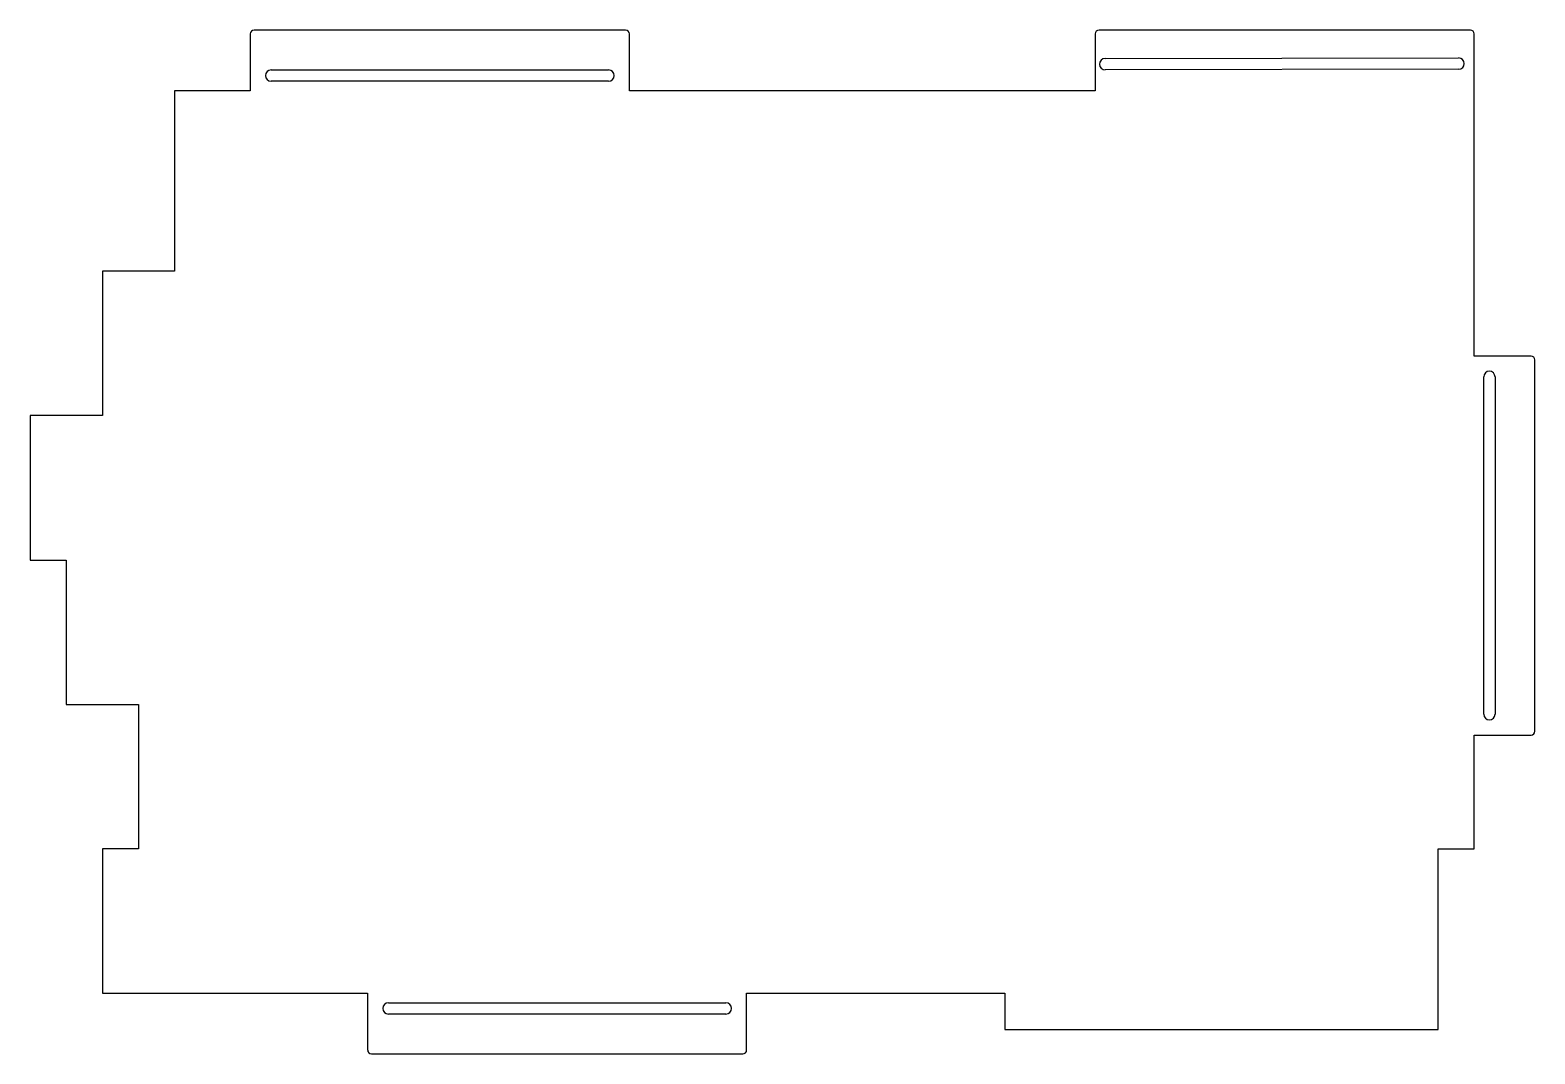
# Model space of a CAD drawing. Header units: millimetres. Extents: x -99 to 99, y -68 to 68.
import ezdxf

# ---------------------------------------------------------------- set-up
doc = ezdxf.new("R2010")
doc.units = ezdxf.units.MM
doc.layers.add('CUTOUTS', color=1, linetype='CONTINUOUS')
doc.layers.add('PERIMETER', color=5, linetype='CONTINUOUS')

msp = doc.modelspace()

# ---------------------------------------------------------------- linework, layer by layer
at = {"layer": 'CUTOUTS'}
for p, q in [((42.57, 63.78), (89.19, 63.86)), ((-67.45, 62.28), (-22.95, 62.28)), ((89.2, 62.36), (42.57, 62.28)), ((-22.95, 60.78), (-67.45, 60.78)), ((92.5, -22.72), (92.5, 21.78)), ((94, 21.78), (94, -22.72)), ((-51.97, -60.78), (-7.47, -60.78)), ((-7.47, -62.28), (-51.97, -62.28))]:
    msp.add_line(p, q, dxfattribs=at)
for centre, start, end in [((42.57, 63.03), 90.097, 270.097), ((89.19, 63.11), -89.903, 90.097), ((-67.45, 61.53), 90, 270), ((-22.95, 61.53), -90, 90), ((93.25, 21.78), 0, 180), ((93.25, -22.72), 180, 360), ((-51.97, -61.53), 90, 270), ((-7.47, -61.53), -90, 90)]:
    msp.add_arc(centre, 0.75, start, end, dxfattribs=at)
at = {"layer": 'PERIMETER'}
for p, q in [((-20.7, 67.53), (-69.7, 67.53)), ((90.75, 67.53), (41.75, 67.53)), ((-70.2, 67.03), (-70.2, 59.53)), ((-20.2, 59.53), (-20.2, 67.03)), ((41.25, 67.03), (41.25, 59.53)), ((91.25, 24.53), (91.25, 67.03)), ((-70.2, 59.53), (-80.2, 59.53)), ((-80.2, 59.53), (-80.2, 35.72)), ((41.25, 59.53), (-20.2, 59.53)), ((-80.2, 35.72), (-89.72, 35.72)), ((-89.72, 35.72), (-89.72, 16.67)), ((98.75, 24.53), (91.25, 24.53)), ((99.25, -24.97), (99.25, 24.03)), ((-89.72, 16.67), (-99.25, 16.67)), ((-99.25, 16.67), (-99.25, -2.38)), ((-99.25, -2.38), (-94.49, -2.38)), ((-94.49, -2.38), (-94.49, -21.43)), ((-94.49, -21.43), (-84.96, -21.43)), ((-84.96, -21.43), (-84.96, -40.48)), ((91.25, -40.48), (91.25, -25.47)), ((91.25, -25.47), (98.75, -25.47)), ((-84.96, -40.48), (-89.72, -40.48)), ((-89.72, -40.48), (-89.72, -59.53)), ((86.49, -64.29), (86.49, -40.48)), ((86.49, -40.48), (91.25, -40.48)), ((-89.72, -59.53), (-54.73, -59.53)), ((-54.73, -59.53), (-54.73, -67.03)), ((-4.73, -67.03), (-4.73, -59.53)), ((-4.73, -59.53), (29.34, -59.53)), ((29.34, -59.53), (29.34, -64.29)), ((29.34, -64.29), (86.49, -64.29)), ((-54.22, -67.53), (-5.23, -67.53))]:
    msp.add_line(p, q, dxfattribs=at)
for centre, start, end in [((-69.7, 67.03), 90, 180), ((-20.7, 67.03), 0, 90), ((41.75, 67.03), 90, 180), ((90.75, 67.03), 0, 90), ((98.75, 24.03), 0, 90), ((98.75, -24.97), -90, 0), ((-54.22, -67.03), 180, 270), ((-5.23, -67.03), -90, 0)]:
    msp.add_arc(centre, 0.5, start, end, dxfattribs=at)

doc.saveas('drawing.dxf')
